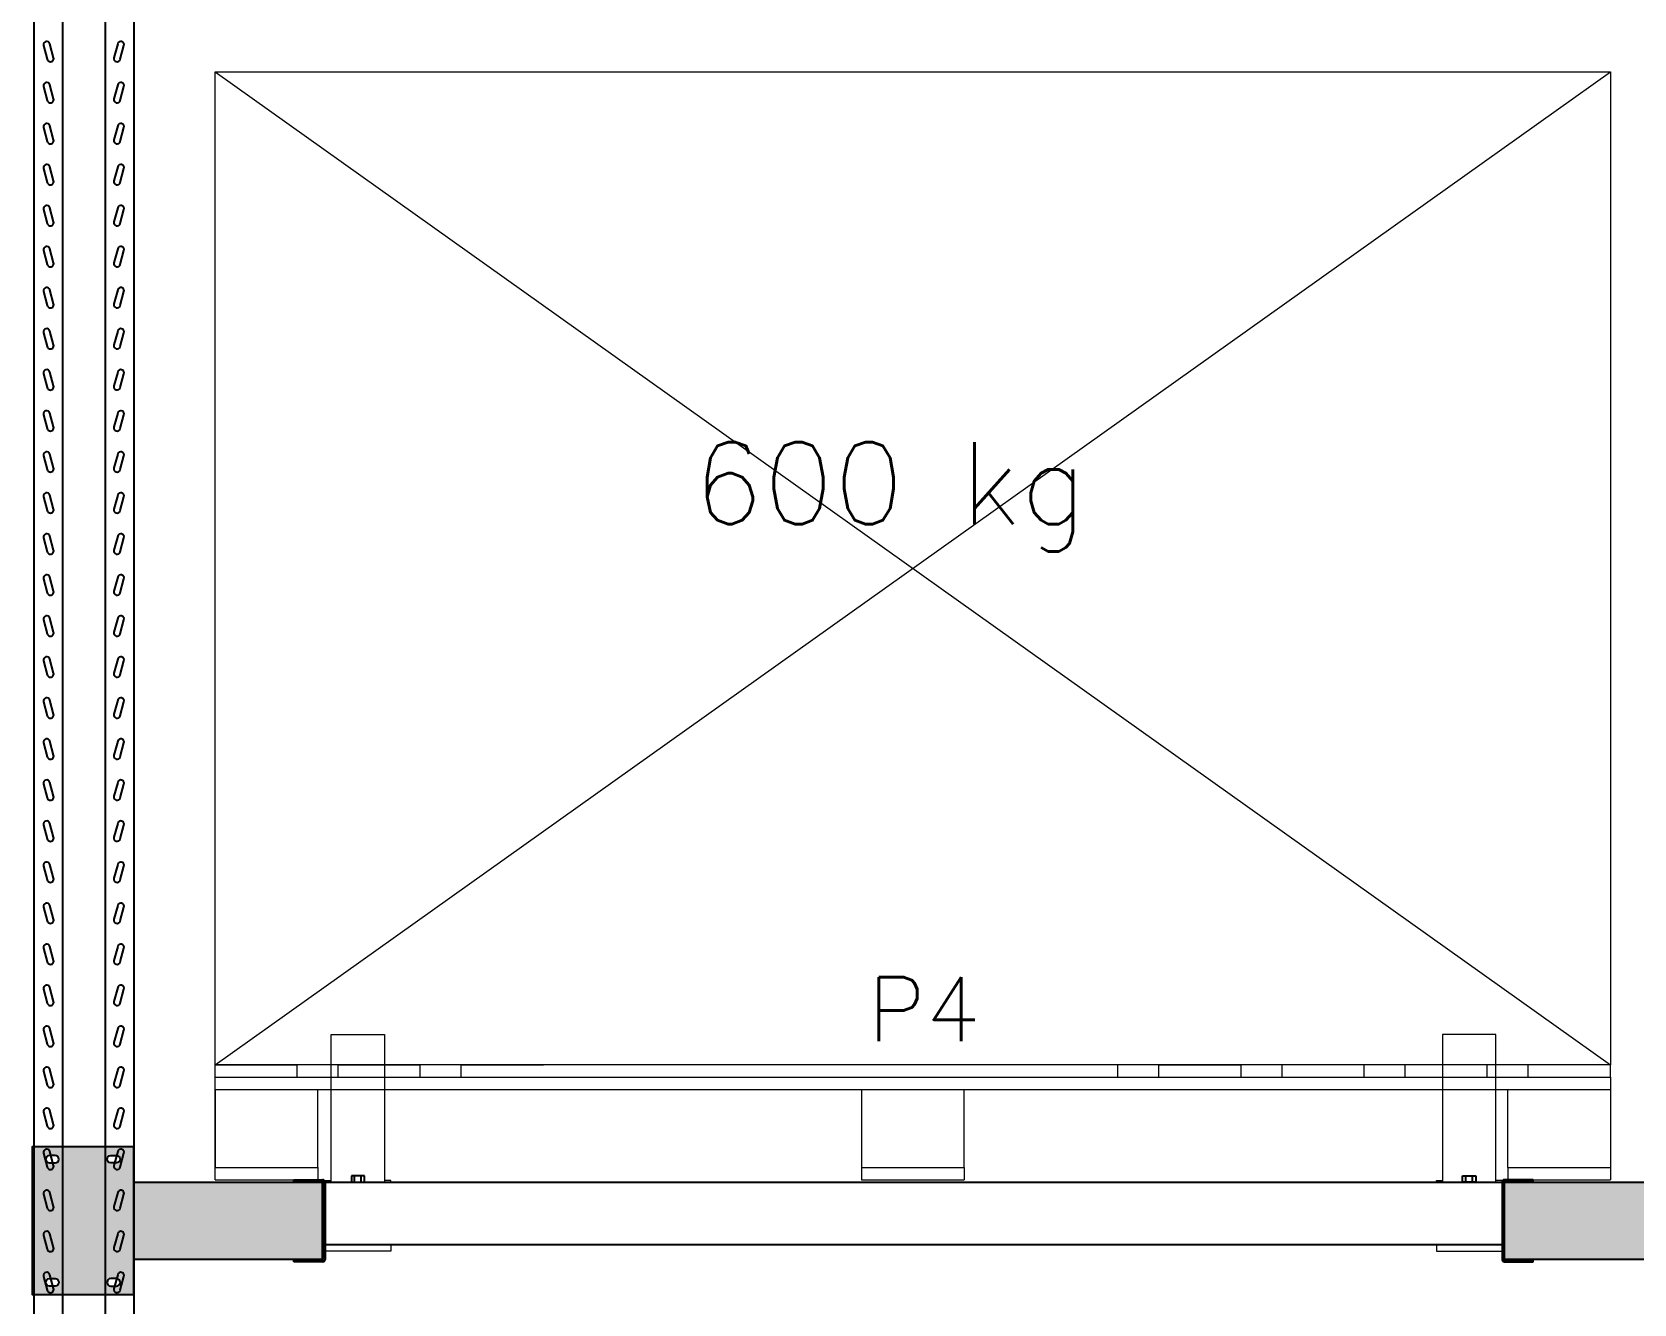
# Model space of a CAD drawing. Header units: millimetres. Extents: x 6814 to 17518, y -5237 to 12125.
# Drawn here: x 8338 to 10290, y 1688 to 3238 of the extents above; entities that cross this region are included whole.
import ezdxf

# ---------------------------------------------------------------- set-up
doc = ezdxf.new("R2010")
doc.units = ezdxf.units.MM
doc.linetypes.add('LIN0', pattern=[0])
for name, color, linetype, lineweight in [('arq_02', 2, 'Continuous', 20), ('arq_06', 6, 'Continuous', 13), ('MONTANTE', 170, 'LIN0', 25), ('PALLET', 46, 'Continuous', 5)]:
    doc.layers.add(name, color=color, linetype=linetype, lineweight=lineweight)
doc.layers.add('CANETA03', color=3, linetype='Continuous')
doc.styles.add('MtXpl_romans_shx5', font='romans.shx')

# ---------------------------------------------------------------- blocks, each defined once
blk = doc.blocks.new('*U9')
at = {"layer": 'MONTANTE'}
for p, q in [((-61, 10954.7), (-61, 64.7)), ((-25.9, 10954.7), (-25.9, 64.7)), ((25.9, 10954.7), (25.9, 64.7)), ((61, 10954.7), (61, 64.7))]:
    blk.add_line(p, q, dxfattribs=at)
for points in [[(-49, 2937.2), (-44.5, 2920.3, 1), (-36.8, 2922.3), (-41.3, 2939.2, 1)], [(49, 2937.2, 1), (41.3, 2939.2), (36.8, 2922.3, 1), (44.5, 2920.3)], [(-49, 2887.2), (-44.5, 2870.3, 1), (-36.8, 2872.3), (-41.3, 2889.2, 1)], [(49, 2887.2, 1), (41.3, 2889.2), (36.8, 2872.3, 1), (44.5, 2870.3)], [(-49, 2837.2), (-44.5, 2820.3, 1), (-36.8, 2822.3), (-41.3, 2839.2, 1)], [(49, 2837.2, 1), (41.3, 2839.2), (36.8, 2822.3, 1), (44.5, 2820.3)], [(-49, 2787.2), (-44.5, 2770.3, 1), (-36.8, 2772.3), (-41.3, 2789.2, 1)], [(49, 2787.2, 1), (41.3, 2789.2), (36.8, 2772.3, 1), (44.5, 2770.3)], [(-49, 2737.2), (-44.5, 2720.3, 1), (-36.8, 2722.3), (-41.3, 2739.2, 1)], [(49, 2737.2, 1), (41.3, 2739.2), (36.8, 2722.3, 1), (44.5, 2720.3)], [(-49, 2687.2), (-44.5, 2670.3, 1), (-36.8, 2672.3), (-41.3, 2689.2, 1)], [(49, 2687.2, 1), (41.3, 2689.2), (36.8, 2672.3, 1), (44.5, 2670.3)], [(-49, 2637.2), (-44.5, 2620.3, 1), (-36.8, 2622.3), (-41.3, 2639.2, 1)], [(49, 2637.2, 1), (41.3, 2639.2), (36.8, 2622.3, 1), (44.5, 2620.3)], [(-49, 2587.2), (-44.5, 2570.3, 1), (-36.8, 2572.3), (-41.3, 2589.2, 1)], [(49, 2587.2, 1), (41.3, 2589.2), (36.8, 2572.3, 1), (44.5, 2570.3)], [(-49, 2537.2), (-44.5, 2520.3, 1), (-36.8, 2522.3), (-41.3, 2539.2, 1)], [(49, 2537.2, 1), (41.3, 2539.2), (36.8, 2522.3, 1), (44.5, 2520.3)], [(-49, 2487.2), (-44.5, 2470.3, 1), (-36.8, 2472.3), (-41.3, 2489.2, 1)], [(49, 2487.2, 1), (41.3, 2489.2), (36.8, 2472.3, 1), (44.5, 2470.3)], [(-49, 2437.2), (-44.5, 2420.3, 1), (-36.8, 2422.3), (-41.3, 2439.2, 1)], [(49, 2437.2, 1), (41.3, 2439.2), (36.8, 2422.3, 1), (44.5, 2420.3)], [(-49, 2387.2), (-44.5, 2370.3, 1), (-36.8, 2372.3), (-41.3, 2389.2, 1)], [(49, 2387.2, 1), (41.3, 2389.2), (36.8, 2372.3, 1), (44.5, 2370.3)], [(-49, 2337.2), (-44.5, 2320.3, 1), (-36.8, 2322.3), (-41.3, 2339.2, 1)], [(49, 2337.2, 1), (41.3, 2339.2), (36.8, 2322.3, 1), (44.5, 2320.3)], [(-49, 2287.2), (-44.5, 2270.3, 1), (-36.8, 2272.3), (-41.3, 2289.2, 1)], [(49, 2287.2, 1), (41.3, 2289.2), (36.8, 2272.3, 1), (44.5, 2270.3)], [(-49, 2237.2), (-44.5, 2220.3, 1), (-36.8, 2222.3), (-41.3, 2239.2, 1)], [(49, 2237.2, 1), (41.3, 2239.2), (36.8, 2222.3, 1), (44.5, 2220.3)], [(-49, 2187.2), (-44.5, 2170.3, 1), (-36.8, 2172.3), (-41.3, 2189.2, 1)], [(49, 2187.2, 1), (41.3, 2189.2), (36.8, 2172.3, 1), (44.5, 2170.3)], [(-49, 2137.2), (-44.5, 2120.3, 1), (-36.8, 2122.3), (-41.3, 2139.2, 1)], [(49, 2137.2, 1), (41.3, 2139.2), (36.8, 2122.3, 1), (44.5, 2120.3)], [(-49, 2087.2), (-44.5, 2070.3, 1), (-36.8, 2072.3), (-41.3, 2089.2, 1)], [(49, 2087.2, 1), (41.3, 2089.2), (36.8, 2072.3, 1), (44.5, 2070.3)], [(-49, 2037.2), (-44.5, 2020.3, 1), (-36.8, 2022.3), (-41.3, 2039.2, 1)], [(49, 2037.2, 1), (41.3, 2039.2), (36.8, 2022.3, 1), (44.5, 2020.3)], [(-49, 1987.2), (-44.5, 1970.3, 1), (-36.8, 1972.3), (-41.3, 1989.2, 1)], [(49, 1987.2, 1), (41.3, 1989.2), (36.8, 1972.3, 1), (44.5, 1970.3)], [(-49, 1937.2), (-44.5, 1920.3, 1), (-36.8, 1922.3), (-41.3, 1939.2, 1)], [(49, 1937.2, 1), (41.3, 1939.2), (36.8, 1922.3, 1), (44.5, 1920.3)], [(-49, 1887.2), (-44.5, 1870.3, 1), (-36.8, 1872.3), (-41.3, 1889.2, 1)], [(49, 1887.2, 1), (41.3, 1889.2), (36.8, 1872.3, 1), (44.5, 1870.3)], [(-49, 1837.2), (-44.5, 1820.3, 1), (-36.8, 1822.3), (-41.3, 1839.2, 1)], [(49, 1837.2, 1), (41.3, 1839.2), (36.8, 1822.3, 1), (44.5, 1820.3)], [(-49, 1787.2), (-44.5, 1770.3, 1), (-36.8, 1772.3), (-41.3, 1789.2, 1)], [(49, 1787.2, 1), (41.3, 1789.2), (36.8, 1772.3, 1), (44.5, 1770.3)], [(-49, 1737.2), (-44.5, 1720.3, 1), (-36.8, 1722.3), (-41.3, 1739.2, 1)], [(49, 1737.2, 1), (41.3, 1739.2), (36.8, 1722.3, 1), (44.5, 1720.3)], [(-49, 1687.2), (-44.5, 1670.3, 1), (-36.8, 1672.3), (-41.3, 1689.2, 1)], [(49, 1687.2, 1), (41.3, 1689.2), (36.8, 1672.3, 1), (44.5, 1670.3)], [(-49, 1637.2), (-44.5, 1620.3, 1), (-36.8, 1622.3), (-41.3, 1639.2, 1)], [(49, 1637.2, 1), (41.3, 1639.2), (36.8, 1622.3, 1), (44.5, 1620.3)], [(-49, 1587.2), (-44.5, 1570.3, 1), (-36.8, 1572.3), (-41.3, 1589.2, 1)], [(49, 1587.2, 1), (41.3, 1589.2), (36.8, 1572.3, 1), (44.5, 1570.3)], [(-49, 1537.2), (-44.5, 1520.3, 1), (-36.8, 1522.3), (-41.3, 1539.2, 1)], [(49, 1537.2, 1), (41.3, 1539.2), (36.8, 1522.3, 1), (44.5, 1520.3)], [(-49, 1487.2), (-44.5, 1470.3, 1), (-36.8, 1472.3), (-41.3, 1489.2, 1)], [(49, 1487.2, 1), (41.3, 1489.2), (36.8, 1472.3, 1), (44.5, 1470.3)], [(-49, 1437.2), (-44.5, 1420.3, 1), (-36.8, 1422.3), (-41.3, 1439.2, 1)], [(49, 1437.2, 1), (41.3, 1439.2), (36.8, 1422.3, 1), (44.5, 1420.3)]]:
    blk.add_lwpolyline(points, format="xyb", close=True, dxfattribs=at)
blk = doc.blocks.new('*U25')
h = blk.add_hatch(color=30)
h.dxf.hatch_style = 1
h.paths.add_polyline_path([(-62, -47), (-62, -90), (62, -90), (62, -47), (-62, -47)], is_closed=False)
h.paths.add_polyline_path([(292, -47), (292, 47), (-292, 47), (-292, -47), (292, -47)], is_closed=False)
h.paths.add_polyline_path([(62, 47), (62, 90), (-62, 90), (-62, 47), (62, 47)], is_closed=False)
h.paths.add_polyline_path([(-40.85, -70.5), (-33.85, -70.5, -1), (-33.85, -79.5), (-40.85, -79.5, -1), (-40.85, -70.5)], is_closed=False, flags=16)
h.paths.add_polyline_path([(33.85, -79.5, -1), (33.85, -70.5), (40.85, -70.5, -1), (40.85, -79.5), (33.85, -79.5)], is_closed=False, flags=16)
h.paths.add_polyline_path([(40.85, 70.5), (33.85, 70.5, -1), (33.85, 79.5), (40.85, 79.5, -1), (40.85, 70.5)], is_closed=False, flags=16)
h.paths.add_polyline_path([(-33.85, 79.5, -1), (-33.85, 70.5), (-40.85, 70.5, -1), (-40.85, 79.5), (-33.85, 79.5)], is_closed=False, flags=16)
h = blk.add_hatch()
h.set_pattern_fill('ANSI31', color=30, scale=15, angle=180)
h.set_pattern_definition([(45, (-146.9074, -19.4338), (-1.325825, 1.325825), [])])
h.paths.add_polyline_path([(-295, 47), (-295, -47, 0.4142136), (-292, -50), (-257, -50), (-257, -47), (-292, -47), (-292, 47), (-257, 47), (-257, 50), (-292, 50, 0.4142136), (-295, 47)], is_closed=False)
h = blk.add_hatch()
h.set_pattern_fill('ANSI31', color=30, scale=15)
h.set_pattern_definition([(45, (-4.9074, -19.4338), (-1.325825, 1.325825), [])])
h.paths.add_polyline_path([(295, 47, 0.4142136), (292, 50), (257, 50), (257, 47), (292, 47), (292, -47), (257, -47), (257, -50), (292, -50, 0.4142136), (295, -47), (295, 47)], is_closed=False)
at = {"color": 30}
for p, q in [((-295, 47), (-295, -47)), ((-257, 50), (-292, 50)), ((-292, -47), (-292, 47)), ((-292, 47), (-257, 47)), ((-257, 47), (-257, 50)), ((257, 50), (292, 50)), ((257, 47), (257, 50)), ((292, 47), (257, 47)), ((292, -47), (292, 47)), ((295, 47), (295, -47)), ((-257, -47), (-292, -47)), ((-292, -50), (-257, -50)), ((-257, -50), (-257, -47)), ((257, -50), (257, -47)), ((257, -47), (292, -47)), ((292, -50), (257, -50))]:
    blk.add_line(p, q, dxfattribs=at)
at = {"color": 30, "linetype": 'Continuous', "lineweight": 25}
blk.add_lwpolyline([(-62, 47), (-62, 90), (62, 90), (62, 47)], dxfattribs=at)
for points in [[(-40.85, 79.5), (-33.85, 79.5, -1), (-33.85, 70.5), (-40.85, 70.5, -1)], [(40.85, 79.5), (33.85, 79.5, 1), (33.85, 70.5), (40.85, 70.5, 1)], [(-40.85, -79.5), (-33.85, -79.5, 1), (-33.85, -70.5), (-40.85, -70.5, 1)], [(40.85, -79.5), (33.85, -79.5, -1), (33.85, -70.5), (40.85, -70.5, -1)]]:
    blk.add_lwpolyline(points, format="xyb", close=True, dxfattribs=at)
at = {"color": 30}
blk.add_lwpolyline([(-292, -47), (-292, 47), (292, 47), (292, -47)], close=True, dxfattribs=at)
blk.add_lwpolyline([(-62, -47), (-62, -90), (62, -90), (62, -47)], dxfattribs=at)
for centre, start, end in [((-292, 47), 90, 180), ((292, 47), 0, 90), ((-292, -47), 180, 270), ((292, -47), 270, 0)]:
    blk.add_arc(centre, 3, start, end, dxfattribs=at)
blk = doc.blocks.new('*U28')
h = blk.add_hatch(color=30)
h.dxf.hatch_style = 1
h.paths.add_polyline_path([(0, 137), (-124, 137), (-124, -43), (0, -43), (0, 137)], is_closed=False)
h.paths.add_polyline_path([(-95.85, 126.5, -1), (-95.85, 117.5), (-102.85, 117.5, -1), (-102.85, 126.5), (-95.85, 126.5)], is_closed=False, flags=16)
h.paths.add_polyline_path([(-102.85, -23.5), (-95.85, -23.5, -1), (-95.85, -32.5), (-102.85, -32.5, -1), (-102.85, -23.5)], is_closed=False, flags=16)
h.paths.add_polyline_path([(-21.15, 126.5, -1), (-21.15, 117.5), (-28.15, 117.5, -1), (-28.15, 126.5), (-21.15, 126.5)], is_closed=False, flags=16)
h.paths.add_polyline_path([(-21.15, -32.5), (-28.15, -32.5, -1), (-28.15, -23.5), (-21.15, -23.5, -1), (-21.15, -32.5)], is_closed=False, flags=16)
h = blk.add_hatch(color=30)
h.dxf.hatch_style = 1
h.paths.add_polyline_path([(0, 0), (230, 0), (230, 94), (0, 94), (0, 0)], is_closed=False)
h = blk.add_hatch()
h.set_pattern_fill('ANSI31', color=30, scale=15)
h.set_pattern_definition([(45, (-161.7274, 8.2454), (-1.325825, 1.325825), [])])
h.paths.add_polyline_path([(230, 94), (230, 0), (195, 0), (195, -3), (230, -3, 0.4142136), (233, 0), (233, 94, 0.4142136), (230, 97), (195, 97), (195, 94), (230, 94)], is_closed=False)
at = {"color": 30}
for p, q in [((195, 97), (230, 97)), ((195, 94), (195, 97)), ((230, 94), (195, 94)), ((230, 0), (230, 94)), ((233, 94), (233, 0)), ((195, -3), (195, 0)), ((195, 0), (230, 0)), ((230, -3), (195, -3))]:
    blk.add_line(p, q, dxfattribs=at)
at = {"color": 30, "linetype": 'Continuous', "lineweight": 25}
blk.add_lwpolyline([(0, 85), (0, 137), (-124, 137), (-124, 85), (-124, 9), (-124, -43), (0, -43), (0, 9)], close=True, dxfattribs=at)
for points in [[(-102.85, 126.5, 1), (-102.85, 117.5), (-95.85, 117.5, 1), (-95.85, 126.5)], [(-21.15, 126.5, -1), (-21.15, 117.5), (-28.15, 117.5, -1), (-28.15, 126.5)], [(-102.85, -32.5, -1), (-102.85, -23.5), (-95.85, -23.5, -1), (-95.85, -32.5)], [(-21.15, -32.5, 1), (-21.15, -23.5), (-28.15, -23.5, 1), (-28.15, -32.5)]]:
    blk.add_lwpolyline(points, format="xyb", close=True, dxfattribs=at)
at = {"color": 30}
blk.add_lwpolyline([(0, 94), (230, 94), (230, 0), (0, 0)], close=True, dxfattribs=at)
for centre, start, end in [((230, 94), 0, 90), ((230, 0), 270, 360)]:
    blk.add_arc(centre, 3, start, end, dxfattribs=at)
blk = doc.blocks.new('*U31')
at = {"layer": 'arq_06'}
for p, q in [((7.5, 0), (7.5, 180)), ((7.5, 180), (72.5, 180)), ((72.5, 180), (72.5, 0)), ((1426.500466, 180), (1361.500466, 180)), ((1361.500466, 180), (1361.500466, 0)), ((1426.500466, 0), (1426.500466, 180)), ((0, 0), (0, 2)), ((0, 2), (7.5, 2)), ((80, 2), (72.5, 2)), ((80, 0), (80, 2)), ((1354.000466, 0), (1354.000466, 2)), ((1354.000466, 2), (1361.500466, 2)), ((1434.000466, 2), (1426.500466, 2)), ((1434.000466, 0), (1434.000466, 2)), ((0, -75.999848), (0, -83.999848)), ((80, -75.999848), (80, -83.999848)), ((1354.000466, -75.999848), (1354.000466, -83.999848)), ((1434.000466, -75.999848), (1434.000466, -83.999848)), ((80, -83.999848), (0, -83.999848)), ((1354.000466, -83.999848), (1434.000466, -83.999848))]:
    blk.add_line(p, q, dxfattribs=at)
at = {"layer": 'CANETA03'}
for p, q in [((0, 0), (1434.000466, 0)), ((48, 8), (32, 8)), ((32, 8), (32, 0)), ((32, 0), (48, 0)), ((36, 0), (36, 8)), ((44, 0), (44, 8)), ((48, 0), (48, 8)), ((1386.000466, 0), (1386.000466, 8)), ((1386.000466, 8), (1402.000466, 8)), ((1402.000466, 0), (1386.000466, 0)), ((1390.000466, 0), (1390.000466, 8)), ((1398.000466, 0), (1398.000466, 8)), ((1402.000466, 8), (1402.000466, 0)), ((0, -75.999848), (1434.000466, -75.999848))]:
    blk.add_line(p, q, dxfattribs=at)
blk = doc.blocks.new('*U37')
at = {"layer": 'PALLET', "linetype": 'Continuous'}
for p, q in [((0, 1350), (1700, 140)), ((0, 140), (1700, 1350)), ((0, 0), (0, 1350)), ((0, 1350), (1700, 1350)), ((1700, 1350), (1700, 140)), ((0, 140), (100, 140)), ((0, 125), (0, 140)), ((1700, 140), (0, 140)), ((100, 125), (100, 140)), ((150, 140), (250, 140)), ((150, 125), (150, 140)), ((250, 125), (250, 140)), ((300, 140), (400, 140)), ((300, 125), (300, 140)), ((1100, 125), (1100, 140)), ((1150, 140), (1250, 140)), ((1150, 125), (1150, 140)), ((1250, 125), (1250, 140)), ((1400, 140), (1300, 140)), ((1300, 125), (1300, 140)), ((1400, 125), (1400, 140)), ((1550, 140), (1450, 140)), ((1450, 125), (1450, 140)), ((1550, 125), (1550, 140)), ((1600, 125), (1600, 140)), ((1700, 125), (1700, 140)), ((0, 125), (1700, 125)), ((0, 110), (0, 125)), ((1700, 125), (1700, 110)), ((0, 110), (1700, 110)), ((0, 110), (0, 15)), ((125, 15), (125, 110)), ((787.5, 110), (787.5, 15)), ((912.5, 15), (912.5, 110)), ((1575, 15), (1575, 110)), ((1700, 110), (1700, 15)), ((0, 15), (125, 15)), ((0, 0), (0, 15)), ((0, 0), (125, 0)), ((125, 15), (125, 0)), ((787.5, 15), (912.5, 15)), ((787.5, 15), (787.5, 0)), ((787.5, 0), (912.5, 0)), ((912.5, 15), (912.5, 0)), ((1575, 15), (1700, 15)), ((1575, 15), (1575, 0)), ((1700, 15), (1700, 0)), ((1575, 0), (1700, 0))]:
    blk.add_line(p, q, dxfattribs=at)
at = {"layer": 'arq_02', "style": 'MtXpl_romans_shx5'}
blk.add_attdef('XXXXKG', (582.3, 799), '', height=100, dxfattribs=at)
at = {"layer": 'arq_02', "lineweight": -2, "ltscale": 2, "style": 'MtXpl_romans_shx5'}
blk.add_attdef('PX', (795.3, 169.1), '', height=78, dxfattribs=at)

msp = doc.modelspace()

# ---------------------------------------------------------------- block references
for name, p in [('*U9', (8401.4, 284.7)), ('*U31', (8695.4, 1836.6)), ('*U28', (8462.4, 1742.6))]:
    msp.add_blockref(name, p)
msp.add_blockref('*U37', (8561.4, 1839.6)).add_auto_attribs({'XXXXKG': '600 kg', 'PX': 'P4'})
at = {"xscale": 0.999998, "yscale": 0.999998, "zscale": 0.999998}
msp.add_blockref('*U25', (10424.4, 1789.6), dxfattribs=at)

doc.saveas('drawing.dxf')
